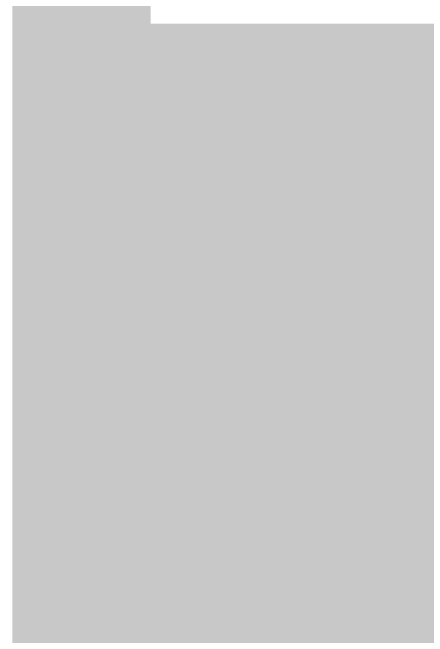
# Model space of a CAD drawing. Header units: inches. Extents: x 1.1 to 79.5, y 1.1 to 66.4.
# Drawn here: x 56.5 to 57.1, y 43.515 to 44.416 of the extents above; entities that cross this region are included whole.
import ezdxf

# ---------------------------------------------------------------- set-up
doc = ezdxf.new("R2010")
doc.units = ezdxf.units.IN
doc.layers.add('Top Layer', color=1, linetype='Continuous')

# ---------------------------------------------------------------- blocks, each defined once
blk = doc.blocks.new('RC0805_20')
at = {"layer": 'Top Layer'}
blk.add_hatch(color=1, dxfattribs=at).paths.add_polyline_path([(-1.3, 0.65), (-0.6, 0.65), (-0.6, -0.65), (-1.3, -0.65)])

msp = doc.modelspace()

# ---------------------------------------------------------------- linework, layer by layer
at = {"layer": 'Top Layer', "const_width": 0.2}
for points in [[(56.6, 44), (56.6, 44.60784)], [(56.6, 44), (56.85, 43.75)]]:
    msp.add_lwpolyline(points, dxfattribs=at)
at = {"layer": 'Top Layer', "const_width": 0.1}
for points in [[(56.55, 44, 1), (56.65, 44, 1)], [(56.55, 44, 1), (56.65, 44, 1)], [(56.8, 43.75, 1), (56.9, 43.75, 1)]]:
    msp.add_lwpolyline(points, format="xyb", close=True, dxfattribs=at)

# ---------------------------------------------------------------- block references
msp.add_blockref('RC0805_20', (57.8, 43.75))

doc.saveas('drawing.dxf')
